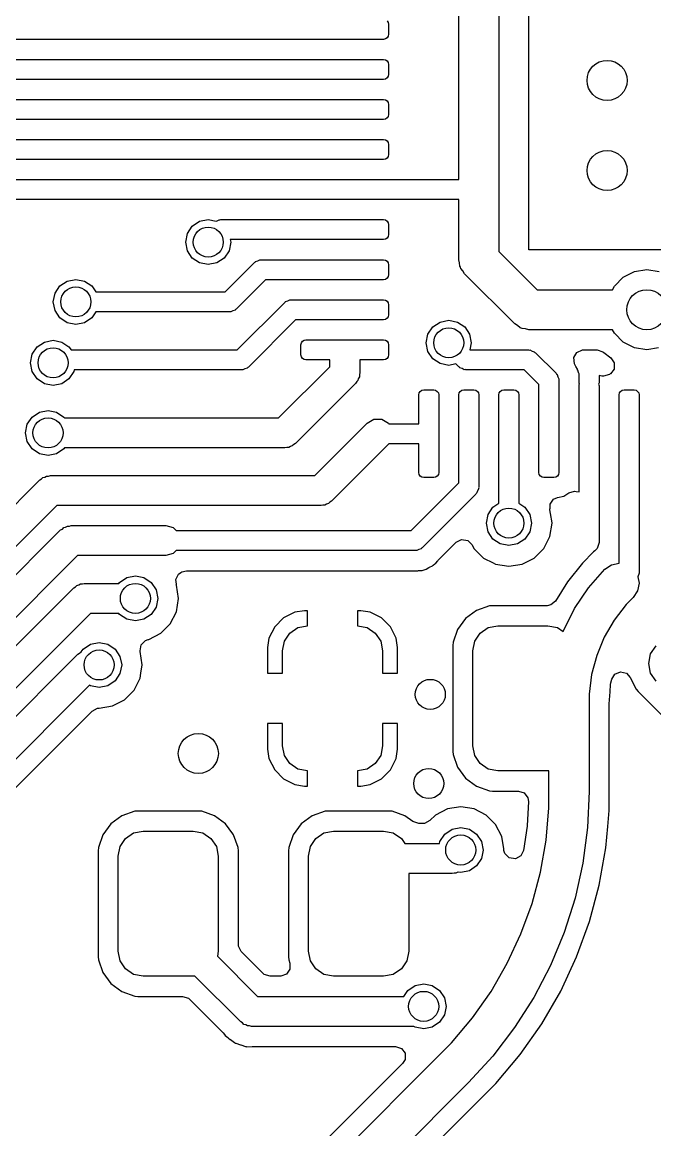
# Model space of a CAD drawing. Extents: x 0 to 2.79, y -2.39 to 0.
# Drawn here: x 1.5379 to 1.7865, y -2.1668 to -1.7314 of the extents above; entities that cross this region are included whole.
import ezdxf

# ---------------------------------------------------------------- set-up
doc = ezdxf.new("R2010")
doc.units = 0
doc.header["$MEASUREMENT"] = 0
doc.layers.add('BLACK', color=7, linetype='CONTINUOUS')

msp = doc.modelspace()

# ---------------------------------------------------------------- linework, layer by layer
at = {"layer": 'BLACK', "linetype": 'CONTINUOUS'}
for p, q in [((1.70945, -1.79331), (1.70945, -1.68819)), ((1.7252, -1.69145), (1.7252, -1.82154)), ((1.73701, -1.82087), (1.73701, -1.69488)), ((1.68131, -1.73089), (1.68174, -1.73153)), ((1.68174, -1.73153), (1.68189, -1.73228)), ((1.68189, -1.73228), (1.68189, -1.73622)), ((1.68174, -1.73697), (1.68131, -1.73761)), ((1.68189, -1.73622), (1.68174, -1.73697)), ((1.64941, -1.73819), (1.49094, -1.73819)), ((1.67992, -1.73819), (1.64941, -1.73819)), ((1.68067, -1.73804), (1.67992, -1.73819)), ((1.68131, -1.73761), (1.68067, -1.73804)), ((1.43071, -1.74606), (1.66467, -1.74606)), ((1.66467, -1.74606), (1.67992, -1.74606)), ((1.67992, -1.74606), (1.68067, -1.74621)), ((1.68067, -1.74621), (1.68131, -1.74664)), ((1.68131, -1.74664), (1.68174, -1.74728)), ((1.68174, -1.74728), (1.68189, -1.74803)), ((1.68189, -1.74803), (1.68189, -1.75197)), ((1.64941, -1.75394), (1.42695, -1.75394)), ((1.67992, -1.75394), (1.64941, -1.75394)), ((1.68067, -1.75379), (1.67992, -1.75394)), ((1.68131, -1.75336), (1.68067, -1.75379)), ((1.68174, -1.75272), (1.68131, -1.75336)), ((1.68189, -1.75197), (1.68174, -1.75272)), ((1.4878, -1.76181), (1.66467, -1.76181)), ((1.66467, -1.76181), (1.67992, -1.76181)), ((1.67992, -1.76181), (1.68067, -1.76196)), ((1.68067, -1.76196), (1.68131, -1.76239)), ((1.68131, -1.76239), (1.68174, -1.76303)), ((1.68174, -1.76303), (1.68189, -1.76378)), ((1.68189, -1.76772), (1.68174, -1.76847)), ((1.68189, -1.76378), (1.68189, -1.76772)), ((1.64941, -1.76969), (1.49173, -1.76969)), ((1.67992, -1.76969), (1.64941, -1.76969)), ((1.68067, -1.76954), (1.67992, -1.76969)), ((1.68131, -1.76911), (1.68067, -1.76954)), ((1.68174, -1.76847), (1.68131, -1.76911)), ((1.50664, -1.77756), (1.66467, -1.77756)), ((1.66467, -1.77756), (1.67992, -1.77756)), ((1.67992, -1.77756), (1.68067, -1.77771)), ((1.68067, -1.77771), (1.68131, -1.77814)), ((1.68131, -1.77814), (1.68174, -1.77877)), ((1.68174, -1.77877), (1.68189, -1.77953)), ((1.68189, -1.77953), (1.68189, -1.78346)), ((1.68131, -1.78486), (1.68067, -1.78528)), ((1.68174, -1.78422), (1.68131, -1.78486)), ((1.68189, -1.78346), (1.68174, -1.78422)), ((1.64941, -1.78543), (1.50827, -1.78543)), ((1.67992, -1.78543), (1.64941, -1.78543)), ((1.68067, -1.78528), (1.67992, -1.78543)), ((1.53346, -1.79331), (1.66467, -1.79331)), ((1.66467, -1.79331), (1.67992, -1.79331)), ((1.67992, -1.79331), (1.70945, -1.79331)), ((1.64941, -1.80118), (1.5351, -1.80118)), ((1.66467, -1.80118), (1.64941, -1.80118)), ((1.70945, -1.80118), (1.66467, -1.80118)), ((1.70945, -1.8248), (1.70945, -1.80118)), ((1.60474, -1.81163), (1.60761, -1.80971)), ((1.60761, -1.80971), (1.611, -1.80904)), ((1.611, -1.80904), (1.61408, -1.80965)), ((1.61408, -1.80965), (1.61447, -1.80952)), ((1.61447, -1.80952), (1.61529, -1.8091)), ((1.61529, -1.8091), (1.6156, -1.80915)), ((1.6156, -1.80915), (1.6159, -1.80906)), ((1.6159, -1.80906), (1.66467, -1.80906)), ((1.66467, -1.80906), (1.67992, -1.80906)), ((1.67992, -1.80906), (1.68067, -1.8092)), ((1.68067, -1.8092), (1.68131, -1.80963)), ((1.68131, -1.80963), (1.68174, -1.81027)), ((1.68174, -1.81027), (1.68189, -1.81102)), ((1.68189, -1.81102), (1.68189, -1.81496)), ((1.60214, -1.81789), (1.60282, -1.8145)), ((1.60282, -1.8145), (1.60474, -1.81163)), ((1.68189, -1.81496), (1.68174, -1.81571)), ((1.60282, -1.82128), (1.60214, -1.81789)), ((1.61986, -1.81789), (1.61919, -1.82128)), ((1.64941, -1.81693), (1.61967, -1.81693)), ((1.61967, -1.81693), (1.61986, -1.81789)), ((1.67992, -1.81693), (1.64941, -1.81693)), ((1.68067, -1.81678), (1.67992, -1.81693)), ((1.68131, -1.81635), (1.68067, -1.81678)), ((1.68174, -1.81571), (1.68131, -1.81635)), ((1.60474, -1.82416), (1.60282, -1.82128)), ((1.60761, -1.82608), (1.60474, -1.82416)), ((1.61727, -1.82416), (1.61439, -1.82608)), ((1.61919, -1.82128), (1.61727, -1.82416)), ((1.7252, -1.82154), (1.74025, -1.83659)), ((1.86299, -1.82087), (1.73701, -1.82087)), ((1.611, -1.82675), (1.60761, -1.82608)), ((1.61439, -1.82608), (1.611, -1.82675)), ((1.6176, -1.83746), (1.62911, -1.82596)), ((1.62911, -1.82596), (1.62939, -1.82581)), ((1.62939, -1.82581), (1.62958, -1.82556)), ((1.62958, -1.82556), (1.63045, -1.82527)), ((1.63045, -1.82527), (1.63127, -1.82485)), ((1.63127, -1.82485), (1.63159, -1.8249)), ((1.63159, -1.8249), (1.63189, -1.8248)), ((1.63189, -1.8248), (1.66467, -1.8248)), ((1.66467, -1.8248), (1.67992, -1.8248)), ((1.67992, -1.8248), (1.68067, -1.82495)), ((1.68067, -1.82495), (1.68131, -1.82538)), ((1.68131, -1.82538), (1.68174, -1.82602)), ((1.68174, -1.82602), (1.68189, -1.82677)), ((1.68189, -1.82677), (1.68189, -1.83071)), ((1.70974, -1.82609), (1.70945, -1.8248)), ((1.70989, -1.8274), (1.70974, -1.82609)), ((1.71013, -1.82778), (1.70989, -1.8274)), ((1.71023, -1.82822), (1.71013, -1.82778)), ((1.71105, -1.82925), (1.71023, -1.82822)), ((1.77847, -1.82949), (1.78334, -1.82872)), ((1.78334, -1.82872), (1.78821, -1.82949)), ((1.55558, -1.83322), (1.55897, -1.83254)), ((1.55897, -1.83254), (1.56236, -1.83322)), ((1.63352, -1.83268), (1.62201, -1.84419)), ((1.64941, -1.83268), (1.63352, -1.83268)), ((1.67992, -1.83268), (1.64941, -1.83268)), ((1.68067, -1.83253), (1.67992, -1.83268)), ((1.68131, -1.8321), (1.68067, -1.83253)), ((1.68174, -1.83146), (1.68131, -1.8321)), ((1.68189, -1.83071), (1.68174, -1.83146)), ((1.71176, -1.83037), (1.71105, -1.82925)), ((1.73142, -1.85004), (1.71176, -1.83037)), ((1.7706, -1.83521), (1.77408, -1.83173)), ((1.77408, -1.83173), (1.77847, -1.82949)), ((1.55079, -1.83801), (1.55271, -1.83514)), ((1.55271, -1.83514), (1.55558, -1.83322)), ((1.56236, -1.83322), (1.56524, -1.83514)), ((1.56524, -1.83514), (1.56679, -1.83746)), ((1.74025, -1.83659), (1.7699, -1.83659)), ((1.7699, -1.83659), (1.7706, -1.83521)), ((1.55011, -1.8414), (1.55079, -1.83801)), ((1.55079, -1.84479), (1.55011, -1.8414)), ((1.56679, -1.83746), (1.6176, -1.83746)), ((1.62235, -1.86027), (1.64092, -1.8417)), ((1.64092, -1.8417), (1.6412, -1.84156)), ((1.6412, -1.84156), (1.64139, -1.8413)), ((1.64139, -1.8413), (1.64226, -1.84102)), ((1.64226, -1.84102), (1.64308, -1.8406)), ((1.64308, -1.8406), (1.6434, -1.84065)), ((1.6434, -1.84065), (1.6437, -1.84055)), ((1.6437, -1.84055), (1.66467, -1.84055)), ((1.66467, -1.84055), (1.67992, -1.84055)), ((1.67992, -1.84055), (1.68067, -1.8407)), ((1.68067, -1.8407), (1.68131, -1.84113)), ((1.68131, -1.84113), (1.68174, -1.84177)), ((1.68174, -1.84177), (1.68189, -1.84252)), ((1.55271, -1.84767), (1.55079, -1.84479)), ((1.56679, -1.84534), (1.56524, -1.84767)), ((1.61923, -1.84534), (1.56679, -1.84534)), ((1.61953, -1.84524), (1.61923, -1.84534)), ((1.61984, -1.84529), (1.61953, -1.84524)), ((1.62067, -1.84487), (1.61984, -1.84529)), ((1.62154, -1.84459), (1.62067, -1.84487)), ((1.62173, -1.84433), (1.62154, -1.84459)), ((1.62201, -1.84419), (1.62173, -1.84433)), ((1.68189, -1.84252), (1.68189, -1.84646)), ((1.55558, -1.84959), (1.55271, -1.84767)), ((1.55897, -1.85026), (1.55558, -1.84959)), ((1.56236, -1.84959), (1.55897, -1.85026)), ((1.56524, -1.84767), (1.56236, -1.84959)), ((1.64533, -1.84843), (1.62677, -1.86699)), ((1.64941, -1.84843), (1.64533, -1.84843)), ((1.67992, -1.84843), (1.64941, -1.84843)), ((1.68067, -1.84828), (1.67992, -1.84843)), ((1.68131, -1.84785), (1.68067, -1.84828)), ((1.68174, -1.84721), (1.68131, -1.84785)), ((1.68189, -1.84646), (1.68174, -1.84721)), ((1.69925, -1.85122), (1.70212, -1.8493)), ((1.70212, -1.8493), (1.70551, -1.84862)), ((1.70551, -1.84862), (1.7089, -1.8493)), ((1.7089, -1.8493), (1.71178, -1.85122)), ((1.73254, -1.85074), (1.73142, -1.85004)), ((1.69665, -1.85748), (1.69733, -1.85409)), ((1.69733, -1.85409), (1.69925, -1.85122)), ((1.71178, -1.85122), (1.7137, -1.85409)), ((1.7137, -1.85409), (1.71437, -1.85748)), ((1.73357, -1.85156), (1.73254, -1.85074)), ((1.73401, -1.85166), (1.73357, -1.85156)), ((1.73439, -1.8519), (1.73401, -1.85166)), ((1.7357, -1.85205), (1.73439, -1.8519)), ((1.73699, -1.85234), (1.7357, -1.85205)), ((1.7699, -1.85234), (1.73699, -1.85234)), ((1.7706, -1.85373), (1.7699, -1.85234)), ((1.77408, -1.85721), (1.7706, -1.85373)), ((1.54184, -1.86196), (1.54376, -1.85909)), ((1.54376, -1.85909), (1.54663, -1.85717)), ((1.54663, -1.85717), (1.55002, -1.8565)), ((1.55002, -1.8565), (1.55341, -1.85717)), ((1.55341, -1.85717), (1.55628, -1.85909)), ((1.55628, -1.85909), (1.55707, -1.86027)), ((1.64744, -1.85827), (1.64759, -1.85751)), ((1.64744, -1.8622), (1.64744, -1.85827)), ((1.64759, -1.85751), (1.64802, -1.85688)), ((1.64802, -1.85688), (1.64866, -1.85645)), ((1.64866, -1.85645), (1.64941, -1.8563)), ((1.64941, -1.8563), (1.67992, -1.8563)), ((1.67992, -1.8563), (1.68067, -1.85645)), ((1.68067, -1.85645), (1.68131, -1.85688)), ((1.68131, -1.85688), (1.68174, -1.85751)), ((1.68174, -1.85751), (1.68189, -1.85827)), ((1.68189, -1.85827), (1.68189, -1.8622)), ((1.69733, -1.86087), (1.69665, -1.85748)), ((1.71437, -1.85748), (1.71382, -1.86022)), ((1.77847, -1.85945), (1.77408, -1.85721)), ((1.54116, -1.86535), (1.54184, -1.86196)), ((1.55707, -1.86027), (1.62235, -1.86027)), ((1.64759, -1.86296), (1.64744, -1.8622)), ((1.64802, -1.8636), (1.64759, -1.86296)), ((1.68174, -1.86296), (1.68131, -1.8636)), ((1.68189, -1.8622), (1.68174, -1.86296)), ((1.69925, -1.86374), (1.69733, -1.86087)), ((1.71382, -1.86022), (1.71384, -1.86024)), ((1.71384, -1.86024), (1.73681, -1.86024)), ((1.73681, -1.86024), (1.73711, -1.86033)), ((1.73711, -1.86033), (1.73743, -1.86028)), ((1.73743, -1.86028), (1.73825, -1.8607)), ((1.73825, -1.8607), (1.73912, -1.86099)), ((1.73912, -1.86099), (1.73931, -1.86125)), ((1.73931, -1.86125), (1.73959, -1.86139)), ((1.73959, -1.86139), (1.74767, -1.86946)), ((1.75468, -1.86331), (1.75589, -1.86123)), ((1.75493, -1.86571), (1.75468, -1.86331)), ((1.75589, -1.86123), (1.7581, -1.86026)), ((1.7581, -1.86026), (1.75849, -1.86024)), ((1.75849, -1.86024), (1.76377, -1.86024)), ((1.76377, -1.86024), (1.76606, -1.86098)), ((1.76606, -1.86098), (1.7664, -1.86127)), ((1.7664, -1.86127), (1.76648, -1.86133)), ((1.76648, -1.86133), (1.76648, -1.86133)), ((1.76648, -1.86133), (1.76917, -1.8634)), ((1.76917, -1.8634), (1.77054, -1.86538)), ((1.78334, -1.86022), (1.77847, -1.85945)), ((1.78795, -1.85949), (1.78334, -1.86022)), ((1.54184, -1.86874), (1.54116, -1.86535)), ((1.62542, -1.86767), (1.6246, -1.86809)), ((1.6263, -1.86739), (1.62542, -1.86767)), ((1.62649, -1.86713), (1.6263, -1.86739)), ((1.62677, -1.86699), (1.62649, -1.86713)), ((1.63864, -1.88701), (1.65876, -1.86689)), ((1.64866, -1.86402), (1.64802, -1.8636)), ((1.64941, -1.86417), (1.64866, -1.86402)), ((1.65876, -1.86417), (1.64941, -1.86417)), ((1.65876, -1.86689), (1.65876, -1.86417)), ((1.67992, -1.86417), (1.67057, -1.86417)), ((1.67057, -1.86417), (1.67057, -1.86929)), ((1.68067, -1.86402), (1.67992, -1.86417)), ((1.68131, -1.8636), (1.68067, -1.86402)), ((1.70212, -1.86566), (1.69925, -1.86374)), ((1.70551, -1.86634), (1.70212, -1.86566)), ((1.70826, -1.86579), (1.70551, -1.86634)), ((1.70942, -1.86696), (1.70826, -1.86579)), ((1.7097, -1.8671), (1.70942, -1.86696)), ((1.70989, -1.86736), (1.7097, -1.8671)), ((1.71077, -1.86764), (1.70989, -1.86736)), ((1.71159, -1.86806), (1.71077, -1.86764)), ((1.75532, -1.86659), (1.75493, -1.86571)), ((1.75544, -1.86683), (1.75532, -1.86659)), ((1.7561, -1.8679), (1.75544, -1.86683)), ((1.75616, -1.86818), (1.7561, -1.8679)), ((1.77047, -1.86779), (1.76901, -1.8697)), ((1.77054, -1.86538), (1.77047, -1.86779)), ((1.54376, -1.87162), (1.54184, -1.86874)), ((1.54663, -1.87354), (1.54376, -1.87162)), ((1.55628, -1.87162), (1.55341, -1.87354)), ((1.5582, -1.86874), (1.55628, -1.87162)), ((1.55832, -1.86814), (1.5582, -1.86874)), ((1.62399, -1.86814), (1.55832, -1.86814)), ((1.62429, -1.86804), (1.62399, -1.86814)), ((1.6246, -1.86809), (1.62429, -1.86804)), ((1.66978, -1.87224), (1.66933, -1.87269)), ((1.66994, -1.87163), (1.66978, -1.87224)), ((1.67041, -1.87082), (1.66994, -1.87163)), ((1.67057, -1.86929), (1.67041, -1.86988)), ((1.67041, -1.86988), (1.67041, -1.87082)), ((1.7119, -1.86801), (1.71159, -1.86806)), ((1.7122, -1.86811), (1.7119, -1.86801)), ((1.73518, -1.86811), (1.7122, -1.86811)), ((1.74094, -1.87388), (1.73518, -1.86811)), ((1.74767, -1.86946), (1.74781, -1.86974)), ((1.74781, -1.86974), (1.74807, -1.86993)), ((1.74807, -1.86993), (1.74835, -1.87081)), ((1.74835, -1.87081), (1.74877, -1.87163)), ((1.74877, -1.87163), (1.74872, -1.87194)), ((1.74872, -1.87194), (1.74882, -1.87225)), ((1.74882, -1.87225), (1.74882, -1.87795)), ((1.75618, -1.86828), (1.75616, -1.86818)), ((1.75644, -1.86914), (1.75618, -1.86828)), ((1.7566, -1.86949), (1.75644, -1.86914)), ((1.75669, -1.8697), (1.7566, -1.86949)), ((1.7566, -1.86949), (1.7566, -1.86949)), ((1.75669, -1.87085), (1.75669, -1.8697)), ((1.7567, -1.87103), (1.75669, -1.87085)), ((1.75671, -1.87115), (1.7567, -1.87103)), ((1.75671, -1.87193), (1.75671, -1.87115)), ((1.75671, -1.87202), (1.75671, -1.87193)), ((1.75678, -1.87334), (1.75671, -1.87202)), ((1.7657, -1.87054), (1.76457, -1.87032)), ((1.76457, -1.87032), (1.76457, -1.87316)), ((1.7663, -1.87061), (1.7657, -1.87054)), ((1.76862, -1.86996), (1.7663, -1.87061)), ((1.76896, -1.86973), (1.76862, -1.86996)), ((1.76901, -1.8697), (1.76896, -1.86973)), ((1.55002, -1.87421), (1.54663, -1.87354)), ((1.55341, -1.87354), (1.55002, -1.87421)), ((1.66888, -1.87347), (1.64526, -1.89709)), ((1.66933, -1.87269), (1.66888, -1.87347)), ((1.69385, -1.8772), (1.69428, -1.87656)), ((1.69428, -1.87656), (1.69492, -1.87613)), ((1.69492, -1.87613), (1.69567, -1.87598)), ((1.69567, -1.87598), (1.69961, -1.87598)), ((1.69961, -1.87598), (1.70036, -1.87613)), ((1.70036, -1.87613), (1.701, -1.87656)), ((1.701, -1.87656), (1.70142, -1.8772)), ((1.7096, -1.8772), (1.71003, -1.87656)), ((1.71003, -1.87656), (1.71066, -1.87613)), ((1.71066, -1.87613), (1.71142, -1.87598)), ((1.71142, -1.87598), (1.71535, -1.87598)), ((1.71535, -1.87598), (1.71611, -1.87613)), ((1.71611, -1.87613), (1.71675, -1.87656)), ((1.71675, -1.87656), (1.71717, -1.8772)), ((1.72535, -1.8772), (1.72577, -1.87656)), ((1.72577, -1.87656), (1.72641, -1.87613)), ((1.72641, -1.87613), (1.72717, -1.87598)), ((1.72717, -1.87598), (1.7311, -1.87598)), ((1.7311, -1.87598), (1.73186, -1.87613)), ((1.73186, -1.87613), (1.73249, -1.87656)), ((1.73249, -1.87656), (1.73292, -1.8772)), ((1.74094, -1.87795), (1.74094, -1.87388)), ((1.75671, -1.87481), (1.7568, -1.87427)), ((1.75671, -1.87785), (1.75671, -1.87481)), ((1.75675, -1.87427), (1.75681, -1.87386)), ((1.7568, -1.87427), (1.75675, -1.87427)), ((1.7569, -1.87368), (1.75678, -1.87334)), ((1.75681, -1.87386), (1.7569, -1.87368)), ((1.76457, -1.87316), (1.76439, -1.8737)), ((1.76439, -1.8737), (1.76457, -1.8744)), ((1.76457, -1.8744), (1.76457, -1.87669)), ((1.77259, -1.8772), (1.77302, -1.87656)), ((1.77302, -1.87656), (1.77366, -1.87613)), ((1.77366, -1.87613), (1.77441, -1.87598)), ((1.77441, -1.87598), (1.77835, -1.87598)), ((1.77835, -1.87598), (1.7791, -1.87613)), ((1.7791, -1.87613), (1.77974, -1.87656)), ((1.77974, -1.87656), (1.78017, -1.8772)), ((1.6937, -1.87795), (1.69385, -1.8772)), ((1.6937, -1.88927), (1.6937, -1.87795)), ((1.70142, -1.8772), (1.70157, -1.87795)), ((1.70157, -1.87795), (1.70157, -1.90846)), ((1.70945, -1.87795), (1.7096, -1.8772)), ((1.70945, -1.89321), (1.70945, -1.87795)), ((1.71717, -1.8772), (1.71732, -1.87795)), ((1.71732, -1.87795), (1.71732, -1.89321)), ((1.7252, -1.87795), (1.72535, -1.8772)), ((1.7252, -1.89321), (1.7252, -1.87795)), ((1.73292, -1.8772), (1.73307, -1.87795)), ((1.73307, -1.87795), (1.73307, -1.89321)), ((1.74094, -1.90846), (1.74094, -1.87795)), ((1.74094, -1.87795), (1.74094, -1.87795)), ((1.74882, -1.87795), (1.74882, -1.87795)), ((1.74882, -1.87795), (1.74882, -1.90846)), ((1.75669, -1.87795), (1.75671, -1.87785)), ((1.75669, -1.90846), (1.75669, -1.87795)), ((1.76456, -1.87688), (1.76455, -1.87698)), ((1.76455, -1.87698), (1.76455, -1.87785)), ((1.76455, -1.87785), (1.76457, -1.87795)), ((1.76457, -1.87669), (1.76456, -1.87688)), ((1.76457, -1.87795), (1.76457, -1.90846)), ((1.77244, -1.87795), (1.77259, -1.8772)), ((1.77244, -1.89321), (1.77244, -1.87795)), ((1.78017, -1.8772), (1.78031, -1.87795)), ((1.78031, -1.87795), (1.78031, -1.89321)), ((1.54177, -1.88665), (1.54464, -1.88473)), ((1.54464, -1.88473), (1.54803, -1.88406)), ((1.54803, -1.88406), (1.55142, -1.88473)), ((1.55142, -1.88473), (1.5543, -1.88665)), ((1.53917, -1.89291), (1.53985, -1.88952)), ((1.53985, -1.88952), (1.54177, -1.88665)), ((1.5543, -1.88665), (1.55453, -1.88701)), ((1.55453, -1.88701), (1.63864, -1.88701)), ((1.65287, -1.90965), (1.67348, -1.88903)), ((1.67348, -1.88903), (1.67613, -1.8875)), ((1.67613, -1.8875), (1.67919, -1.8875)), ((1.67919, -1.8875), (1.68183, -1.88903)), ((1.68183, -1.88903), (1.68197, -1.88927)), ((1.68197, -1.88927), (1.6937, -1.88927)), ((1.53985, -1.8963), (1.53917, -1.89291)), ((1.70945, -1.91254), (1.70945, -1.89321)), ((1.71732, -1.89321), (1.71732, -1.91417)), ((1.7252, -1.92053), (1.7252, -1.89321)), ((1.73307, -1.89321), (1.73307, -1.92053)), ((1.77244, -1.94409), (1.77244, -1.89321)), ((1.78031, -1.89321), (1.78031, -1.94803)), ((1.54177, -1.89918), (1.53985, -1.8963)), ((1.64329, -1.89823), (1.64262, -1.89862)), ((1.64404, -1.89803), (1.64329, -1.89823)), ((1.64459, -1.89748), (1.64404, -1.89803)), ((1.64526, -1.89709), (1.64459, -1.89748)), ((1.68183, -1.89738), (1.65949, -1.91973)), ((1.68197, -1.89715), (1.68183, -1.89738)), ((1.6937, -1.89715), (1.68197, -1.89715)), ((1.6937, -1.90846), (1.6937, -1.89715)), ((1.54464, -1.9011), (1.54177, -1.89918)), ((1.54803, -1.90177), (1.54464, -1.9011)), ((1.55142, -1.9011), (1.54803, -1.90177)), ((1.5543, -1.89918), (1.55142, -1.9011)), ((1.55453, -1.89882), (1.5543, -1.89918)), ((1.64109, -1.89882), (1.55453, -1.89882)), ((1.64184, -1.89862), (1.64109, -1.89882)), ((1.64262, -1.89862), (1.64184, -1.89862)), ((1.3133, -2.14291), (1.54484, -1.91138)), ((1.54484, -1.91138), (1.54551, -1.91099)), ((1.54551, -1.91099), (1.54606, -1.91044)), ((1.54606, -1.91044), (1.54681, -1.91024)), ((1.54681, -1.91024), (1.54749, -1.90985)), ((1.54749, -1.90985), (1.54826, -1.90985)), ((1.54826, -1.90985), (1.54902, -1.90965)), ((1.54902, -1.90965), (1.65287, -1.90965)), ((1.69385, -1.90922), (1.6937, -1.90846)), ((1.69428, -1.90986), (1.69385, -1.90922)), ((1.69492, -1.91028), (1.69428, -1.90986)), ((1.69567, -1.91043), (1.69492, -1.91028)), ((1.69961, -1.91043), (1.69567, -1.91043)), ((1.70036, -1.91028), (1.69961, -1.91043)), ((1.701, -1.90986), (1.70036, -1.91028)), ((1.70142, -1.90922), (1.701, -1.90986)), ((1.70157, -1.90846), (1.70142, -1.90922)), ((1.74109, -1.90922), (1.74094, -1.90846)), ((1.74152, -1.90986), (1.74109, -1.90922)), ((1.74216, -1.91028), (1.74152, -1.90986)), ((1.74291, -1.91043), (1.74216, -1.91028)), ((1.74685, -1.91043), (1.74291, -1.91043)), ((1.7476, -1.91028), (1.74685, -1.91043)), ((1.74824, -1.90986), (1.7476, -1.91028)), ((1.74867, -1.90922), (1.74824, -1.90986)), ((1.74882, -1.90846), (1.74867, -1.90922)), ((1.75671, -1.90856), (1.75669, -1.90846)), ((1.75669, -1.90973), (1.7567, -1.90954)), ((1.75669, -1.9161), (1.75669, -1.90973)), ((1.7567, -1.90954), (1.75671, -1.90944)), ((1.75671, -1.90944), (1.75671, -1.90856)), ((1.76457, -1.90846), (1.76455, -1.90856)), ((1.76455, -1.90856), (1.76455, -1.93603)), ((1.69069, -1.9313), (1.70945, -1.91254)), ((1.71686, -1.91561), (1.71657, -1.91649)), ((1.71727, -1.91479), (1.71686, -1.91561)), ((1.71732, -1.91417), (1.71722, -1.91447)), ((1.71722, -1.91447), (1.71727, -1.91479)), ((1.75264, -1.91646), (1.75496, -1.9158)), ((1.75496, -1.9158), (1.75556, -1.91588)), ((1.65882, -1.92012), (1.65827, -1.92067)), ((1.65949, -1.91973), (1.65882, -1.92012)), ((1.71617, -1.91696), (1.69511, -1.93802)), ((1.71631, -1.91667), (1.71617, -1.91696)), ((1.71657, -1.91649), (1.71631, -1.91667)), ((1.74532, -1.92086), (1.74673, -1.91891)), ((1.74673, -1.91891), (1.74826, -1.91824)), ((1.74826, -1.91824), (1.7507, -1.91775)), ((1.7507, -1.91775), (1.75264, -1.91646)), ((1.75556, -1.91588), (1.75669, -1.9161)), ((1.55146, -1.92146), (1.31992, -2.15299)), ((1.65531, -1.92146), (1.55146, -1.92146)), ((1.65607, -1.92126), (1.65531, -1.92146)), ((1.65684, -1.92126), (1.65607, -1.92126)), ((1.65752, -1.92087), (1.65684, -1.92126)), ((1.65827, -1.92067), (1.65752, -1.92087)), ((1.72095, -1.92496), (1.72287, -1.92208)), ((1.72287, -1.92208), (1.7252, -1.92053)), ((1.73307, -1.92053), (1.7354, -1.92208)), ((1.7354, -1.92208), (1.73732, -1.92496)), ((1.74522, -1.9228), (1.74532, -1.92279)), ((1.74526, -1.92311), (1.74522, -1.9228)), ((1.74549, -1.92452), (1.74526, -1.92311)), ((1.74526, -1.92311), (1.74526, -1.92311)), ((1.74532, -1.92279), (1.74532, -1.92086)), ((1.74609, -1.9283), (1.74549, -1.92452)), ((1.72028, -1.92835), (1.72095, -1.92496)), ((1.72095, -1.93174), (1.72028, -1.92835)), ((1.73732, -1.92496), (1.73799, -1.92835)), ((1.73799, -1.92835), (1.73732, -1.93174)), ((1.74526, -1.93359), (1.74609, -1.92835)), ((1.74609, -1.92835), (1.74609, -1.9283)), ((1.32146, -2.1626), (1.55299, -1.93106)), ((1.55299, -1.93106), (1.55367, -1.93067)), ((1.55367, -1.93067), (1.55422, -1.93012)), ((1.55422, -1.93012), (1.55497, -1.92992)), ((1.55497, -1.92992), (1.55564, -1.92953)), ((1.55564, -1.92953), (1.55642, -1.92953)), ((1.55642, -1.92953), (1.55717, -1.92933)), ((1.55717, -1.92933), (1.59429, -1.92933)), ((1.59429, -1.92933), (1.59724, -1.93012)), ((1.59724, -1.93012), (1.59842, -1.9313)), ((1.59842, -1.9313), (1.69069, -1.9313)), ((1.72287, -1.93461), (1.72095, -1.93174)), ((1.73732, -1.93174), (1.7354, -1.93461)), ((1.70462, -1.93967), (1.70843, -1.93586)), ((1.70843, -1.93586), (1.71058, -1.93476)), ((1.71058, -1.93476), (1.71296, -1.93514)), ((1.71296, -1.93514), (1.71466, -1.93684)), ((1.71466, -1.93684), (1.71541, -1.93832)), ((1.72574, -1.93653), (1.72287, -1.93461)), ((1.72913, -1.9372), (1.72574, -1.93653)), ((1.73252, -1.93653), (1.72913, -1.9372)), ((1.7354, -1.93461), (1.73252, -1.93653)), ((1.74286, -1.93832), (1.74526, -1.93359)), ((1.76455, -1.93603), (1.7638, -1.93832)), ((1.55962, -1.94114), (1.32808, -2.17268)), ((1.59429, -1.94114), (1.55962, -1.94114)), ((1.59724, -1.94035), (1.59429, -1.94114)), ((1.59842, -1.93917), (1.59724, -1.94035)), ((1.69232, -1.93917), (1.59842, -1.93917)), ((1.69262, -1.93908), (1.69232, -1.93917)), ((1.69294, -1.93912), (1.69262, -1.93908)), ((1.69376, -1.93871), (1.69294, -1.93912)), ((1.69464, -1.93842), (1.69376, -1.93871)), ((1.69482, -1.93816), (1.69464, -1.93842)), ((1.69511, -1.93802), (1.69482, -1.93816)), ((1.70136, -1.94293), (1.70462, -1.93967)), ((1.71541, -1.93832), (1.71916, -1.94207)), ((1.7391, -1.94207), (1.74286, -1.93832)), ((1.76243, -1.93968), (1.758, -1.94411)), ((1.76289, -1.93922), (1.76243, -1.93968)), ((1.76243, -1.93968), (1.76243, -1.93968)), ((1.76299, -1.93915), (1.76289, -1.93922)), ((1.76289, -1.93922), (1.76289, -1.93922)), ((1.76289, -1.93922), (1.76289, -1.93922)), ((1.7638, -1.93832), (1.76299, -1.93915)), ((1.69667, -1.94646), (1.69774, -1.9458)), ((1.69774, -1.9458), (1.69797, -1.94567)), ((1.69797, -1.94567), (1.69912, -1.94517)), ((1.69912, -1.94517), (1.6994, -1.94489)), ((1.6994, -1.94489), (1.7001, -1.94433)), ((1.7001, -1.94433), (1.70043, -1.94413)), ((1.70043, -1.94413), (1.70119, -1.94313)), ((1.70119, -1.94313), (1.70136, -1.94293)), ((1.71916, -1.94207), (1.71916, -1.94207)), ((1.71916, -1.94207), (1.72301, -1.94403)), ((1.72301, -1.94403), (1.72389, -1.94448)), ((1.72389, -1.94448), (1.72913, -1.94531)), ((1.72913, -1.94531), (1.73438, -1.94448)), ((1.73438, -1.94448), (1.7391, -1.94207)), ((1.758, -1.94411), (1.75219, -1.9514)), ((1.76687, -1.9464), (1.76943, -1.94469)), ((1.76943, -1.94469), (1.77244, -1.94409)), ((1.5761, -1.95169), (1.57897, -1.94977)), ((1.57897, -1.94977), (1.58236, -1.94909)), ((1.58236, -1.94909), (1.58575, -1.94977)), ((1.58575, -1.94977), (1.58862, -1.95169)), ((1.59822, -1.95054), (1.59931, -1.94839)), ((1.59851, -1.95238), (1.59822, -1.95054)), ((1.59931, -1.94839), (1.60022, -1.94772)), ((1.60022, -1.94772), (1.60056, -1.94754)), ((1.60056, -1.94754), (1.60241, -1.94707)), ((1.60241, -1.94707), (1.68976, -1.94707)), ((1.68976, -1.94707), (1.69029, -1.94715)), ((1.69029, -1.94715), (1.6903, -1.94711)), ((1.6903, -1.94711), (1.69066, -1.94716)), ((1.69066, -1.94716), (1.691, -1.94714)), ((1.69066, -1.94716), (1.69066, -1.94716)), ((1.69066, -1.94716), (1.69066, -1.94716)), ((1.69066, -1.94716), (1.69066, -1.94716)), ((1.691, -1.94714), (1.69255, -1.94707)), ((1.69255, -1.94707), (1.69264, -1.94707)), ((1.69264, -1.94707), (1.69342, -1.94707)), ((1.69342, -1.94707), (1.69356, -1.94704)), ((1.69342, -1.94707), (1.69342, -1.94707)), ((1.69356, -1.94704), (1.69382, -1.94701)), ((1.69382, -1.94701), (1.69508, -1.94695)), ((1.69508, -1.94695), (1.69543, -1.9468)), ((1.69543, -1.9468), (1.69629, -1.94653)), ((1.69629, -1.94653), (1.69667, -1.94646)), ((1.7604, -1.95378), (1.76687, -1.9464)), ((1.76687, -1.9464), (1.76687, -1.9464)), ((1.78031, -1.94803), (1.77983, -1.94953)), ((1.77983, -1.94953), (1.78031, -1.95197)), ((1.32961, -2.18228), (1.55812, -1.95378)), ((1.55812, -1.95378), (1.55879, -1.95339)), ((1.55879, -1.95339), (1.55934, -1.95284)), ((1.55934, -1.95284), (1.56009, -1.95264)), ((1.56009, -1.95264), (1.56076, -1.95225)), ((1.56076, -1.95225), (1.56154, -1.95225)), ((1.56154, -1.95225), (1.56229, -1.95205)), ((1.56229, -1.95205), (1.57586, -1.95205)), ((1.57586, -1.95205), (1.5761, -1.95169)), ((1.58862, -1.95169), (1.59054, -1.95456)), ((1.59054, -1.95456), (1.59122, -1.95795)), ((1.5984, -1.95242), (1.59851, -1.95238)), ((1.59849, -1.95271), (1.5984, -1.95242)), ((1.59932, -1.95795), (1.59849, -1.95271)), ((1.59849, -1.95271), (1.59849, -1.95271)), ((1.75219, -1.9514), (1.74742, -1.95898)), ((1.75494, -1.96195), (1.7604, -1.95378)), ((1.77972, -1.95498), (1.77801, -1.95754)), ((1.78031, -1.95197), (1.77972, -1.95498)), ((1.59122, -1.95795), (1.59054, -1.96134)), ((1.59849, -1.96319), (1.59932, -1.95795)), ((1.74742, -1.95898), (1.74557, -1.96053)), ((1.77801, -1.95754), (1.77526, -1.96029)), ((1.77801, -1.95754), (1.77801, -1.95754)), ((1.59054, -1.96134), (1.58862, -1.96422)), ((1.59608, -1.96792), (1.59849, -1.96319)), ((1.64507, -1.96338), (1.64063, -1.96564)), ((1.64876, -1.9628), (1.64507, -1.96338)), ((1.64507, -1.96338), (1.64507, -1.96338)), ((1.65, -1.9628), (1.64876, -1.9628)), ((1.64876, -1.9628), (1.64876, -1.9628)), ((1.65, -1.9687), (1.65, -1.9628)), ((1.66969, -1.9628), (1.66969, -1.9687)), ((1.67092, -1.9628), (1.66969, -1.9628)), ((1.66969, -1.9628), (1.66969, -1.9628)), ((1.67461, -1.96338), (1.67092, -1.9628)), ((1.67906, -1.96564), (1.67461, -1.96338)), ((1.67461, -1.96338), (1.67461, -1.96338)), ((1.71642, -1.96269), (1.71212, -1.96586)), ((1.72147, -1.96092), (1.71642, -1.96269)), ((1.72267, -1.96081), (1.72147, -1.96092)), ((1.72147, -1.96092), (1.72147, -1.96092)), ((1.74412, -1.96081), (1.72267, -1.96081)), ((1.74557, -1.96053), (1.74412, -1.96081)), ((1.7506, -1.97076), (1.75494, -1.96195)), ((1.77526, -1.96029), (1.77052, -1.96646)), ((1.56474, -1.96386), (1.33623, -2.19236)), ((1.57586, -1.96386), (1.56474, -1.96386)), ((1.5761, -1.96422), (1.57586, -1.96386)), ((1.57897, -1.96614), (1.5761, -1.96422)), ((1.58236, -1.96681), (1.57897, -1.96614)), ((1.58575, -1.96614), (1.58236, -1.96681)), ((1.58862, -1.96422), (1.58575, -1.96614)), ((1.59233, -1.97167), (1.59608, -1.96792)), ((1.64063, -1.96564), (1.6371, -1.96917)), ((1.68258, -1.96917), (1.67906, -1.96564)), ((1.71212, -1.96586), (1.70895, -1.97016)), ((1.71212, -1.96586), (1.71212, -1.96586)), ((1.77052, -1.96646), (1.76663, -1.97319)), ((1.5876, -1.97408), (1.59233, -1.97167)), ((1.6371, -1.96917), (1.63484, -1.97362)), ((1.64091, -1.97478), (1.64304, -1.97158)), ((1.64304, -1.97158), (1.64623, -1.96945)), ((1.64623, -1.96945), (1.65, -1.9687)), ((1.66969, -1.9687), (1.67345, -1.96945)), ((1.67345, -1.96945), (1.67664, -1.97158)), ((1.67664, -1.97158), (1.67878, -1.97478)), ((1.68485, -1.97362), (1.68258, -1.96917)), ((1.70895, -1.97016), (1.70718, -1.97521)), ((1.71571, -1.97478), (1.71784, -1.97158)), ((1.71784, -1.97158), (1.72104, -1.96945)), ((1.72104, -1.96945), (1.7248, -1.9687)), ((1.7248, -1.9687), (1.74449, -1.9687)), ((1.74449, -1.9687), (1.74825, -1.96945)), ((1.74825, -1.96945), (1.75053, -1.97097)), ((1.75053, -1.97097), (1.7506, -1.97076)), ((1.56186, -1.97784), (1.56473, -1.97592)), ((1.56473, -1.97592), (1.56812, -1.97525)), ((1.56812, -1.97525), (1.57151, -1.97592)), ((1.57151, -1.97592), (1.57439, -1.97784)), ((1.58421, -1.97857), (1.58458, -1.97619)), ((1.58458, -1.97619), (1.58629, -1.97448)), ((1.58629, -1.97448), (1.58745, -1.97411)), ((1.58745, -1.97411), (1.5876, -1.97408)), ((1.63484, -1.97362), (1.63425, -1.9773)), ((1.63484, -1.97362), (1.63484, -1.97362)), ((1.64016, -1.97854), (1.64091, -1.97478)), ((1.67878, -1.97478), (1.67953, -1.97854)), ((1.68543, -1.9773), (1.68485, -1.97362)), ((1.68485, -1.97362), (1.68485, -1.97362)), ((1.70718, -1.97521), (1.70707, -1.97641)), ((1.70707, -1.97641), (1.70707, -1.99547)), ((1.70718, -1.97521), (1.70718, -1.97521)), ((1.71496, -1.97854), (1.71571, -1.97478)), ((1.76663, -1.97319), (1.76366, -1.98038)), ((1.78485, -1.9798), (1.78698, -1.97661)), ((1.33776, -2.20197), (1.5598, -1.97993)), ((1.5598, -1.97993), (1.56047, -1.97954)), ((1.56047, -1.97954), (1.56102, -1.97899)), ((1.56102, -1.97899), (1.56111, -1.97897)), ((1.56111, -1.97897), (1.56186, -1.97784)), ((1.57439, -1.97784), (1.57631, -1.98072)), ((1.57631, -1.98072), (1.57698, -1.98411)), ((1.58425, -1.97887), (1.58421, -1.97857)), ((1.58508, -1.98411), (1.58425, -1.97887)), ((1.58425, -1.97887), (1.58425, -1.97887)), ((1.63425, -1.9773), (1.63425, -1.9874)), ((1.64016, -1.9874), (1.64016, -1.97854)), ((1.67953, -1.97854), (1.67953, -1.9874)), ((1.68543, -1.9874), (1.68543, -1.9773)), ((1.68543, -1.9773), (1.68543, -1.9773)), ((1.71496, -2.01594), (1.71496, -1.97854)), ((1.76366, -1.98038), (1.76165, -1.98789)), ((1.7841, -1.98357), (1.78485, -1.9798)), ((1.57698, -1.98411), (1.57631, -1.9875)), ((1.58456, -1.9874), (1.58508, -1.98411)), ((1.78485, -1.98733), (1.7841, -1.98357)), ((1.57631, -1.9875), (1.57439, -1.99037)), ((1.58185, -1.99408), (1.58425, -1.98935)), ((1.58425, -1.98935), (1.58456, -1.9874)), ((1.63425, -1.9874), (1.64016, -1.9874)), ((1.63425, -1.9874), (1.63425, -1.9874)), ((1.67953, -1.9874), (1.68543, -1.9874)), ((1.68543, -1.9874), (1.68543, -1.9874)), ((1.76165, -1.98789), (1.76063, -1.9956)), ((1.76923, -1.99115), (1.76956, -1.98976)), ((1.76956, -1.98976), (1.77082, -1.9877)), ((1.77082, -1.9877), (1.77305, -1.98678)), ((1.77305, -1.98678), (1.77539, -1.98734)), ((1.77539, -1.98734), (1.77686, -1.98898)), ((1.77686, -1.98898), (1.77912, -1.99367)), ((1.78698, -1.99053), (1.78485, -1.98733)), ((1.56438, -1.99205), (1.34439, -2.21205)), ((1.56473, -1.99229), (1.56438, -1.99205)), ((1.56812, -1.99297), (1.56473, -1.99229)), ((1.57151, -1.99229), (1.56812, -1.99297)), ((1.57439, -1.99037), (1.57151, -1.99229)), ((1.57809, -1.99783), (1.58185, -1.99408)), ((1.7689, -1.99471), (1.76913, -1.99175)), ((1.76913, -1.99175), (1.76923, -1.99115)), ((1.77912, -1.99367), (1.77912, -1.99367)), ((1.77912, -1.99367), (1.77912, -1.99367)), ((1.77912, -1.99367), (1.77989, -1.9946)), ((1.57337, -2.00024), (1.57809, -1.99783)), ((1.70707, -1.99547), (1.70711, -1.99567)), ((1.70711, -1.99567), (1.70707, -1.99587)), ((1.70707, -1.99587), (1.70707, -2.01808)), ((1.76063, -1.9956), (1.76063, -1.99949)), ((1.76853, -1.99942), (1.7689, -1.99471)), ((1.77989, -1.9946), (1.79753, -2.01223)), ((1.56051, -2.00709), (1.56539, -2.00221)), ((1.56539, -2.00221), (1.56754, -2.00112)), ((1.56754, -2.00112), (1.5681, -2.00107)), ((1.5681, -2.00107), (1.56812, -2.00107)), ((1.56812, -2.00107), (1.57337, -2.00024)), ((1.76063, -1.99949), (1.76063, -1.99949)), ((1.76063, -1.99949), (1.76063, -2.03388)), ((1.76852, -1.99957), (1.76853, -1.99942)), ((1.76852, -2.04129), (1.76852, -1.99957)), ((1.3502, -2.2174), (1.56051, -2.00709)), ((1.64016, -2.00709), (1.63425, -2.00709)), ((1.63425, -2.00709), (1.63425, -2.01718)), ((1.64016, -2.01594), (1.64016, -2.00709)), ((1.68543, -2.00709), (1.67953, -2.00709)), ((1.67953, -2.00709), (1.67953, -2.01594)), ((1.68543, -2.01718), (1.68543, -2.00709)), ((1.68543, -2.00709), (1.68543, -2.00709)), ((1.64091, -2.01971), (1.64016, -2.01594)), ((1.67953, -2.01594), (1.67878, -2.01971)), ((1.71571, -2.01971), (1.71496, -2.01594)), ((1.63425, -2.01718), (1.63484, -2.02087)), ((1.64304, -2.0229), (1.64091, -2.01971)), ((1.67878, -2.01971), (1.67664, -2.0229)), ((1.68485, -2.02087), (1.68543, -2.01718)), ((1.70707, -2.01808), (1.70718, -2.01928)), ((1.70718, -2.01928), (1.70718, -2.01928)), ((1.70718, -2.01928), (1.70895, -2.02433)), ((1.71784, -2.0229), (1.71571, -2.01971)), ((1.63484, -2.02087), (1.63484, -2.02087)), ((1.63484, -2.02087), (1.6371, -2.02532)), ((1.64623, -2.02504), (1.64304, -2.0229)), ((1.67664, -2.0229), (1.67345, -2.02504)), ((1.68258, -2.02532), (1.68485, -2.02087)), ((1.68485, -2.02087), (1.68485, -2.02087)), ((1.70895, -2.02433), (1.71212, -2.02863)), ((1.72104, -2.02504), (1.71784, -2.0229)), ((1.6371, -2.02532), (1.64063, -2.02884)), ((1.64063, -2.02884), (1.64507, -2.03111)), ((1.65, -2.02579), (1.64623, -2.02504)), ((1.65, -2.03169), (1.65, -2.02579)), ((1.67345, -2.02504), (1.66969, -2.02579)), ((1.66969, -2.02579), (1.66969, -2.03169)), ((1.67461, -2.03111), (1.67906, -2.02884)), ((1.67906, -2.02884), (1.68258, -2.02532)), ((1.71212, -2.02863), (1.71212, -2.02863)), ((1.71212, -2.02863), (1.71212, -2.02863)), ((1.71212, -2.02863), (1.71212, -2.02863)), ((1.71212, -2.02863), (1.71212, -2.02863)), ((1.71212, -2.02863), (1.71642, -2.0318)), ((1.7248, -2.02579), (1.72104, -2.02504)), ((1.74449, -2.02579), (1.7248, -2.02579)), ((1.74488, -2.02571), (1.74449, -2.02579)), ((1.74488, -2.03388), (1.74488, -2.02571)), ((1.64507, -2.03111), (1.64507, -2.03111)), ((1.64507, -2.03111), (1.64876, -2.03169)), ((1.64876, -2.03169), (1.65, -2.03169)), ((1.65, -2.03169), (1.65, -2.03169)), ((1.66969, -2.03169), (1.67092, -2.03169)), ((1.66969, -2.03169), (1.66969, -2.03169)), ((1.67092, -2.03169), (1.67461, -2.03111)), ((1.67092, -2.03169), (1.67092, -2.03169)), ((1.67461, -2.03111), (1.67461, -2.03111)), ((1.71642, -2.0318), (1.71642, -2.0318)), ((1.71642, -2.0318), (1.71642, -2.0318)), ((1.71642, -2.0318), (1.72147, -2.03357)), ((1.72147, -2.03357), (1.72267, -2.03368)), ((1.72267, -2.03368), (1.72267, -2.03368)), ((1.72267, -2.03368), (1.72267, -2.03368)), ((1.72267, -2.03368), (1.7329, -2.03368)), ((1.7329, -2.03368), (1.7352, -2.03443)), ((1.7352, -2.03443), (1.73661, -2.03637)), ((1.73661, -2.03637), (1.7368, -2.03777)), ((1.74488, -2.04025), (1.74488, -2.03388)), ((1.74488, -2.03388), (1.74488, -2.03388)), ((1.76063, -2.03388), (1.76001, -2.04798)), ((1.5821, -2.04163), (1.57705, -2.04339)), ((1.5833, -2.04152), (1.5821, -2.04163)), ((1.5821, -2.04163), (1.5821, -2.04163)), ((1.60725, -2.04152), (1.5833, -2.04152)), ((1.5833, -2.04152), (1.5833, -2.04152)), ((1.60845, -2.04163), (1.60725, -2.04152)), ((1.60725, -2.04152), (1.60725, -2.04152)), ((1.6135, -2.04339), (1.60845, -2.04163)), ((1.60845, -2.04163), (1.60845, -2.04163)), ((1.6569, -2.04163), (1.65185, -2.04339)), ((1.6581, -2.04152), (1.6569, -2.04163)), ((1.6569, -2.04163), (1.6569, -2.04163)), ((1.68206, -2.04152), (1.6581, -2.04152)), ((1.6581, -2.04152), (1.6581, -2.04152)), ((1.68326, -2.04163), (1.68206, -2.04152)), ((1.68206, -2.04152), (1.68206, -2.04152)), ((1.6883, -2.04339), (1.68326, -2.04163)), ((1.68326, -2.04163), (1.68326, -2.04163)), ((1.70497, -2.04071), (1.70024, -2.04312)), ((1.71021, -2.03988), (1.70497, -2.04071)), ((1.70497, -2.04071), (1.70497, -2.04071)), ((1.71545, -2.04071), (1.71021, -2.03988)), ((1.72018, -2.04312), (1.71545, -2.04071)), ((1.71545, -2.04071), (1.71545, -2.04071)), ((1.7368, -2.03777), (1.73633, -2.04732)), ((1.74377, -2.05296), (1.74488, -2.04025)), ((1.76797, -2.04757), (1.76852, -2.04129)), ((1.57705, -2.04339), (1.57275, -2.04657)), ((1.6178, -2.04657), (1.6135, -2.04339)), ((1.65185, -2.04339), (1.64755, -2.04657)), ((1.69139, -2.04568), (1.6883, -2.04339)), ((1.69142, -2.04569), (1.69139, -2.04568)), ((1.69371, -2.04644), (1.69142, -2.04569)), ((1.69531, -2.04644), (1.69371, -2.04644)), ((1.69592, -2.04639), (1.69531, -2.04644)), ((1.69807, -2.0453), (1.69592, -2.04639)), ((1.70024, -2.04312), (1.69807, -2.0453)), ((1.70024, -2.04312), (1.70024, -2.04312)), ((1.72393, -2.04688), (1.72018, -2.04312)), ((1.72018, -2.04312), (1.72018, -2.04312)), ((1.57275, -2.04657), (1.56958, -2.05087)), ((1.57275, -2.04657), (1.57275, -2.04657)), ((1.57847, -2.05229), (1.58167, -2.05016)), ((1.58167, -2.05016), (1.58543, -2.04941)), ((1.58543, -2.04941), (1.60512, -2.04941)), ((1.60512, -2.04941), (1.60888, -2.05016)), ((1.60888, -2.05016), (1.61208, -2.05229)), ((1.62071, -2.05051), (1.6178, -2.04657)), ((1.6178, -2.04657), (1.6178, -2.04657)), ((1.6178, -2.04657), (1.6178, -2.04657)), ((1.6178, -2.04657), (1.6178, -2.04657)), ((1.6178, -2.04657), (1.6178, -2.04657)), ((1.62098, -2.05087), (1.62071, -2.05051)), ((1.64755, -2.04657), (1.64438, -2.05087)), ((1.64755, -2.04657), (1.64755, -2.04657)), ((1.65328, -2.05229), (1.65647, -2.05016)), ((1.65647, -2.05016), (1.66024, -2.04941)), ((1.66024, -2.04941), (1.67992, -2.04941)), ((1.67992, -2.04941), (1.68369, -2.05016)), ((1.68369, -2.05016), (1.68688, -2.05229)), ((1.70203, -2.05346), (1.70395, -2.05058)), ((1.70395, -2.05058), (1.70682, -2.04866)), ((1.70682, -2.04866), (1.71021, -2.04799)), ((1.71021, -2.04799), (1.7136, -2.04866)), ((1.7136, -2.04866), (1.71647, -2.05058)), ((1.71647, -2.05058), (1.71839, -2.05346)), ((1.72634, -2.0516), (1.72393, -2.04688)), ((1.73631, -2.04751), (1.7349, -2.05699)), ((1.73633, -2.04732), (1.73631, -2.04751)), ((1.76001, -2.04798), (1.75817, -2.06197)), ((1.76723, -2.05605), (1.76797, -2.04757)), ((1.56958, -2.05087), (1.56781, -2.05592)), ((1.57634, -2.05549), (1.57847, -2.05229)), ((1.61208, -2.05229), (1.61421, -2.05549)), ((1.62274, -2.05592), (1.62098, -2.05087)), ((1.64438, -2.05087), (1.64261, -2.05592)), ((1.65114, -2.05549), (1.65328, -2.05229)), ((1.68688, -2.05229), (1.68824, -2.05433)), ((1.68824, -2.05433), (1.70185, -2.05433)), ((1.70185, -2.05433), (1.70203, -2.05346)), ((1.71839, -2.05346), (1.71907, -2.05685)), ((1.7271, -2.05641), (1.72634, -2.0516)), ((1.74156, -2.06552), (1.74377, -2.05296)), ((1.56781, -2.05592), (1.5677, -2.05712)), ((1.5677, -2.05712), (1.5677, -2.09879)), ((1.56781, -2.05592), (1.56781, -2.05592)), ((1.57559, -2.05925), (1.57634, -2.05549)), ((1.57559, -2.09665), (1.57559, -2.05925)), ((1.61421, -2.05549), (1.61496, -2.05925)), ((1.61496, -2.05925), (1.61496, -2.09665)), ((1.62285, -2.05712), (1.62274, -2.05592)), ((1.62285, -2.09405), (1.62285, -2.05712)), ((1.62285, -2.05712), (1.62285, -2.05712)), ((1.64261, -2.05592), (1.6425, -2.05712)), ((1.6425, -2.05712), (1.6425, -2.09879)), ((1.64261, -2.05592), (1.64261, -2.05592)), ((1.65039, -2.05925), (1.65114, -2.05549)), ((1.65039, -2.09665), (1.65039, -2.05925)), ((1.71907, -2.05685), (1.71839, -2.06024)), ((1.7272, -2.05702), (1.7271, -2.05641)), ((1.72759, -2.05822), (1.7272, -2.05702)), ((1.72931, -2.0599), (1.72759, -2.05822)), ((1.73383, -2.05914), (1.7317, -2.06026)), ((1.7349, -2.05699), (1.73383, -2.05914)), ((1.76466, -2.07064), (1.76723, -2.05605)), ((1.71647, -2.06311), (1.7136, -2.06503)), ((1.71839, -2.06024), (1.71647, -2.06311)), ((1.7317, -2.06026), (1.72931, -2.0599)), ((1.75817, -2.06197), (1.75512, -2.07576)), ((1.70682, -2.06614), (1.68976, -2.06614)), ((1.68976, -2.06614), (1.68976, -2.09665)), ((1.70757, -2.06594), (1.70682, -2.06614)), ((1.70835, -2.06594), (1.70757, -2.06594)), ((1.70902, -2.06555), (1.70835, -2.06594)), ((1.7092, -2.0655), (1.70902, -2.06555)), ((1.71021, -2.0657), (1.7092, -2.0655)), ((1.7136, -2.06503), (1.71021, -2.0657)), ((1.73825, -2.07784), (1.74156, -2.06552)), ((1.76082, -2.08496), (1.76466, -2.07064)), ((1.75512, -2.07576), (1.75087, -2.08922)), ((1.73389, -2.08982), (1.73825, -2.07784)), ((1.75576, -2.09888), (1.76082, -2.08496)), ((1.7285, -2.10138), (1.73389, -2.08982)), ((1.75087, -2.08922), (1.74547, -2.10226)), ((1.6229, -2.09466), (1.62285, -2.09405)), ((1.57634, -2.10042), (1.57559, -2.09665)), ((1.61496, -2.09665), (1.61458, -2.09855)), ((1.61458, -2.09855), (1.6304, -2.11437)), ((1.624, -2.0968), (1.6229, -2.09466)), ((1.63253, -2.10533), (1.624, -2.0968)), ((1.65114, -2.10042), (1.65039, -2.09665)), ((1.68976, -2.09665), (1.68901, -2.10042)), ((1.5677, -2.09879), (1.56781, -2.09999)), ((1.56781, -2.09999), (1.56781, -2.09999)), ((1.56781, -2.09999), (1.56958, -2.10503)), ((1.57847, -2.10361), (1.57634, -2.10042)), ((1.6425, -2.09879), (1.64261, -2.09999)), ((1.64261, -2.09999), (1.64261, -2.09999)), ((1.64261, -2.09999), (1.64307, -2.10129)), ((1.64307, -2.10129), (1.64312, -2.1037)), ((1.65328, -2.10361), (1.65114, -2.10042)), ((1.68901, -2.10042), (1.68688, -2.10361)), ((1.72213, -2.11243), (1.7285, -2.10138)), ((1.74547, -2.10226), (1.73895, -2.11478)), ((1.74949, -2.11231), (1.75576, -2.09888)), ((1.56958, -2.10503), (1.57275, -2.10934)), ((1.58167, -2.10575), (1.57847, -2.10361)), ((1.58543, -2.1065), (1.58167, -2.10575)), ((1.60512, -2.1065), (1.58543, -2.1065)), ((1.6057, -2.10638), (1.60512, -2.1065)), ((1.62378, -2.12445), (1.6057, -2.10638)), ((1.63299, -2.10573), (1.63253, -2.10533)), ((1.63528, -2.10648), (1.63299, -2.10573)), ((1.63939, -2.10648), (1.63528, -2.10648)), ((1.63948, -2.10648), (1.63939, -2.10648)), ((1.64175, -2.10568), (1.63948, -2.10648)), ((1.64312, -2.1037), (1.64175, -2.10568)), ((1.65647, -2.10575), (1.65328, -2.10361)), ((1.66024, -2.1065), (1.65647, -2.10575)), ((1.67992, -2.1065), (1.66024, -2.1065)), ((1.68369, -2.10575), (1.67992, -2.1065)), ((1.68688, -2.10361), (1.68369, -2.10575)), ((1.57275, -2.10934), (1.57275, -2.10934)), ((1.57275, -2.10934), (1.57275, -2.10934)), ((1.57275, -2.10934), (1.57275, -2.10934)), ((1.57275, -2.10934), (1.57275, -2.10934)), ((1.57275, -2.10934), (1.57705, -2.11251)), ((1.68939, -2.11205), (1.69226, -2.11013)), ((1.69226, -2.11013), (1.69565, -2.10946)), ((1.69565, -2.10946), (1.69904, -2.11013)), ((1.69904, -2.11013), (1.70191, -2.11205)), ((1.57705, -2.11251), (1.57705, -2.11251)), ((1.57705, -2.11251), (1.57705, -2.11251)), ((1.57705, -2.11251), (1.5821, -2.11428)), ((1.5821, -2.11428), (1.5833, -2.11439)), ((1.5833, -2.11439), (1.5833, -2.11439)), ((1.5833, -2.11439), (1.5833, -2.11439)), ((1.5833, -2.11439), (1.60094, -2.11439)), ((1.60094, -2.11439), (1.60323, -2.11513)), ((1.60323, -2.11513), (1.60369, -2.11553)), ((1.60369, -2.11553), (1.6169, -2.12874)), ((1.6304, -2.11437), (1.68784, -2.11437)), ((1.68784, -2.11437), (1.68939, -2.11205)), ((1.70191, -2.11205), (1.70383, -2.11492)), ((1.70383, -2.11492), (1.70451, -2.11831)), ((1.71481, -2.12288), (1.72213, -2.11243)), ((1.73895, -2.11478), (1.73137, -2.12668)), ((1.74208, -2.12514), (1.74949, -2.11231)), ((1.70451, -2.11831), (1.70383, -2.1217)), ((1.62445, -2.12484), (1.62378, -2.12445)), ((1.70191, -2.12458), (1.69904, -2.1265)), ((1.70383, -2.1217), (1.70191, -2.12458)), ((1.70661, -2.13265), (1.71481, -2.12288)), ((1.6169, -2.12874), (1.6174, -2.12936)), ((1.625, -2.12539), (1.62445, -2.12484)), ((1.62575, -2.12559), (1.625, -2.12539)), ((1.62642, -2.12598), (1.62575, -2.12559)), ((1.6272, -2.12598), (1.62642, -2.12598)), ((1.62795, -2.12618), (1.6272, -2.12598)), ((1.69179, -2.12618), (1.62795, -2.12618)), ((1.69226, -2.1265), (1.69179, -2.12618)), ((1.69565, -2.12717), (1.69226, -2.1265)), ((1.69904, -2.1265), (1.69565, -2.12717)), ((1.73137, -2.12668), (1.72277, -2.13788)), ((1.73358, -2.13728), (1.74208, -2.12514)), ((1.6174, -2.12936), (1.61766, -2.12975)), ((1.61766, -2.12975), (1.61871, -2.13056)), ((1.61871, -2.13056), (1.61889, -2.13072)), ((1.61889, -2.13072), (1.619, -2.13084)), ((1.619, -2.13084), (1.619, -2.13084)), ((1.619, -2.13084), (1.619, -2.13084)), ((1.619, -2.13084), (1.61967, -2.13132)), ((1.61967, -2.13132), (1.61973, -2.13136)), ((1.61973, -2.13136), (1.62129, -2.13258)), ((1.62129, -2.13258), (1.62129, -2.13258)), ((1.62129, -2.13258), (1.62129, -2.13258)), ((1.62129, -2.13258), (1.62155, -2.13272)), ((1.62155, -2.13272), (1.62181, -2.13284)), ((1.62181, -2.13284), (1.6237, -2.13341)), ((1.6237, -2.13341), (1.62378, -2.13343)), ((1.62378, -2.13343), (1.62565, -2.13407)), ((1.7021, -2.13716), (1.70661, -2.13265)), ((1.62565, -2.13407), (1.62565, -2.13407)), ((1.62565, -2.13407), (1.62593, -2.13412)), ((1.62593, -2.13412), (1.62622, -2.13416)), ((1.62622, -2.13416), (1.6282, -2.13408)), ((1.62622, -2.13416), (1.62622, -2.13416)), ((1.6282, -2.13408), (1.62828, -2.13407)), ((1.62828, -2.13407), (1.68461, -2.13407)), ((1.65579, -2.18346), (1.7021, -2.13716)), ((1.68461, -2.13407), (1.6869, -2.13482)), ((1.6869, -2.13482), (1.68832, -2.13677)), ((1.68832, -2.13677), (1.68832, -2.13918)), ((1.7021, -2.13716), (1.7021, -2.13716)), ((1.7021, -2.13716), (1.7021, -2.13716)), ((1.72277, -2.13788), (1.71324, -2.14829)), ((1.72406, -2.14863), (1.73358, -2.13728)), ((1.68737, -2.14073), (1.65367, -2.17443)), ((1.68832, -2.13918), (1.68737, -2.14073)), ((1.71324, -2.14829), (1.67806, -2.18346)), ((1.71324, -2.14829), (1.71324, -2.14829)), ((1.72131, -2.15138), (1.72406, -2.14863)), ((1.70133, -2.17136), (1.71799, -2.1547)), ((1.71799, -2.1547), (1.71882, -2.15387)), ((1.71799, -2.1547), (1.71799, -2.1547)), ((1.71882, -2.15387), (1.71996, -2.15273)), ((1.71882, -2.15387), (1.71882, -2.15387)), ((1.71996, -2.15273), (1.72131, -2.15138)), ((1.71996, -2.15273), (1.71996, -2.15273))]:
    msp.add_line(p, q, dxfattribs=at)
at = {"layer": 'BLACK'}
for centre, radius in [((1.76772, -1.75433), 0.007874), ((1.76772, -1.78976), 0.007874), ((1.611, -1.81789), 0.005906), ((1.55897, -1.8414), 0.005906), ((1.78334, -1.84447), 0.007874), ((1.70551, -1.85748), 0.005906), ((1.55002, -1.86535), 0.005906), ((1.54803, -1.89291), 0.005906), ((1.72913, -1.92835), 0.005906), ((1.58236, -1.95795), 0.005906), ((1.56812, -1.98411), 0.005906), ((1.69825, -1.99567), 0.005906), ((1.60709, -2.0189), 0.007874), ((1.69764, -2.03071), 0.005906), ((1.71021, -2.05685), 0.005906), ((1.69565, -2.11831), 0.005906)]:
    msp.add_circle(centre, radius, dxfattribs=at)

doc.saveas('drawing.dxf')
